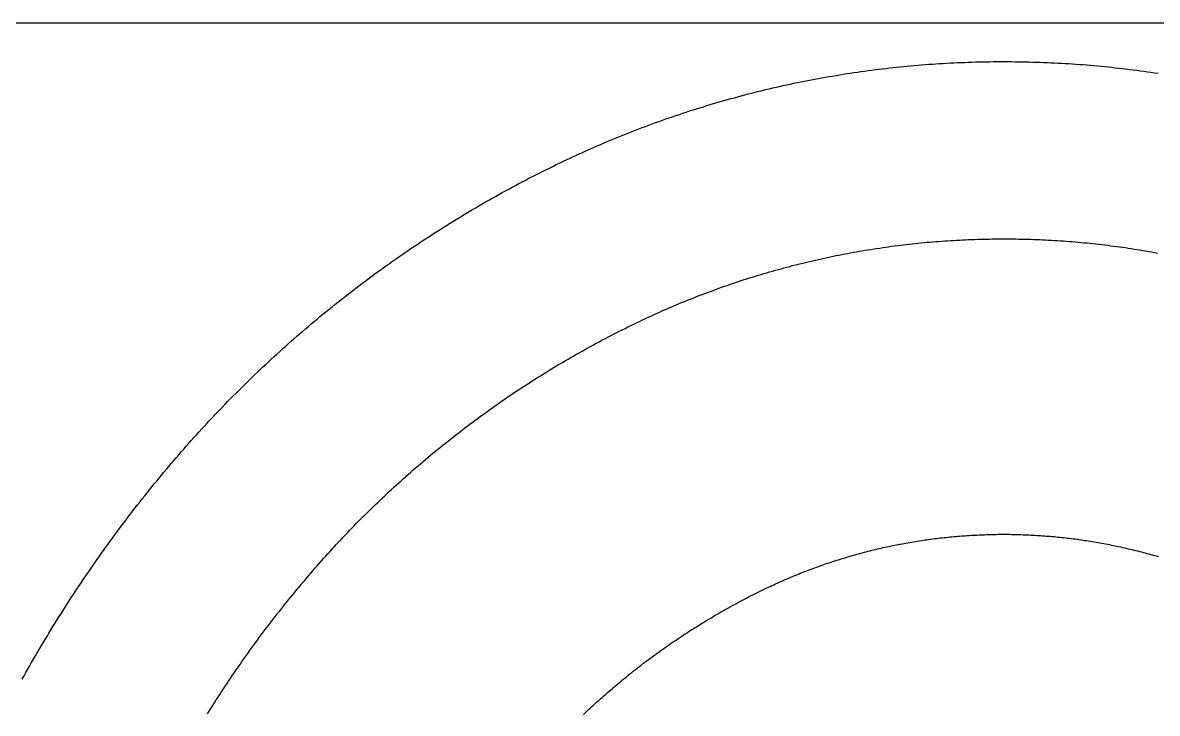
# Model space of a CAD drawing. Header units: millimetres. Extents: x 340 to 1003762, y 22 to 362022.
# Drawn here: x 420.9295 to 421.0972, y 91.0485 to 91.1506 of the extents above; entities that cross this region are included whole.
import ezdxf
from ezdxf.xclip import XClip

# ---------------------------------------------------------------- set-up
doc = ezdxf.new("R2010")
doc.units = ezdxf.units.MM
doc.header["$XCLIPFRAME"] = 0
for name, color, linetype in [('LSBB_P_002 - PLANTA 1° NIVEL SALA DE VENTAS$0$A-Equipamiento acero inox', 8, 'Continuous'), ('LSBB_P_002 - PLANTA 1° NIVEL SALA DE VENTAS$0$A-TRAS-EQPM', 8, 'Continuous'), ('XREF', 7, 'Continuous')]:
    doc.layers.add(name, color=color, linetype=linetype)

# ---------------------------------------------------------------- blocks, each defined once
blk = doc.blocks.new('LSBB_P_002 - PLANTA 1° NIVEL SALA DE VENTAS$0$laminadora')
at = {"layer": 'LSBB_P_002 - PLANTA 1° NIVEL SALA DE VENTAS$0$A-TRAS-EQPM'}
for p, q in [((-175623.292, 30446.937), (-175623.292, 30488.198)), ((-175631.174, 30471.186), (-175631.182, 30471.213)), ((-175626.688, 30471.162), (-175626.696, 30471.205)), ((-175624.032, 30471.159), (-175624.04, 30471.212)), ((-175631.166, 30471.158), (-175631.174, 30471.186)), ((-175631.159, 30471.131), (-175631.166, 30471.158)), ((-175631.151, 30471.103), (-175631.159, 30471.131)), ((-175631.143, 30471.076), (-175631.151, 30471.103)), ((-175631.136, 30471.048), (-175631.143, 30471.076)), ((-175631.128, 30471.021), (-175631.136, 30471.048)), ((-175626.681, 30471.119), (-175626.688, 30471.162)), ((-175626.673, 30471.075), (-175626.681, 30471.119)), ((-175626.665, 30471.032), (-175626.673, 30471.075)), ((-175624.025, 30471.107), (-175624.032, 30471.159)), ((-175624.017, 30471.054), (-175624.025, 30471.107)), ((-175624.01, 30471.001), (-175624.017, 30471.054)), ((-175631.121, 30470.993), (-175631.128, 30471.021)), ((-175631.114, 30470.966), (-175631.121, 30470.993)), ((-175631.107, 30470.938), (-175631.114, 30470.966)), ((-175631.1, 30470.91), (-175631.107, 30470.938)), ((-175631.093, 30470.883), (-175631.1, 30470.91)), ((-175631.086, 30470.855), (-175631.093, 30470.883)), ((-175626.658, 30470.989), (-175626.665, 30471.032)), ((-175626.651, 30470.946), (-175626.658, 30470.989)), ((-175626.644, 30470.902), (-175626.651, 30470.946)), ((-175626.637, 30470.859), (-175626.644, 30470.902)), ((-175624.002, 30470.949), (-175624.01, 30471.001)), ((-175623.995, 30470.896), (-175624.002, 30470.949)), ((-175623.989, 30470.844), (-175623.995, 30470.896)), ((-175631.079, 30470.827), (-175631.086, 30470.855)), ((-175631.073, 30470.799), (-175631.079, 30470.827)), ((-175631.066, 30470.772), (-175631.073, 30470.799)), ((-175631.06, 30470.744), (-175631.066, 30470.772)), ((-175631.053, 30470.716), (-175631.06, 30470.744)), ((-175631.047, 30470.688), (-175631.053, 30470.716)), ((-175626.63, 30470.816), (-175626.637, 30470.859)), ((-175626.624, 30470.772), (-175626.63, 30470.816)), ((-175626.617, 30470.729), (-175626.624, 30470.772)), ((-175626.611, 30470.685), (-175626.617, 30470.729)), ((-175623.982, 30470.791), (-175623.989, 30470.844)), ((-175623.975, 30470.738), (-175623.982, 30470.791)), ((-175623.969, 30470.685), (-175623.975, 30470.738)), ((-175631.041, 30470.66), (-175631.047, 30470.688)), ((-175631.035, 30470.632), (-175631.041, 30470.66)), ((-175631.029, 30470.604), (-175631.035, 30470.632)), ((-175631.023, 30470.577), (-175631.029, 30470.604)), ((-175631.017, 30470.549), (-175631.023, 30470.577)), ((-175631.012, 30470.521), (-175631.017, 30470.549)), ((-175626.605, 30470.642), (-175626.611, 30470.685)), ((-175626.599, 30470.598), (-175626.605, 30470.642)), ((-175626.593, 30470.555), (-175626.599, 30470.598)), ((-175626.588, 30470.511), (-175626.593, 30470.555)), ((-175623.963, 30470.633), (-175623.969, 30470.685)), ((-175623.957, 30470.58), (-175623.963, 30470.633)), ((-175623.951, 30470.527), (-175623.957, 30470.58)), ((-175631.006, 30470.493), (-175631.012, 30470.521)), ((-175631.001, 30470.465), (-175631.006, 30470.493)), ((-175630.995, 30470.437), (-175631.001, 30470.465)), ((-175630.99, 30470.409), (-175630.995, 30470.437)), ((-175630.985, 30470.38), (-175630.99, 30470.409)), ((-175630.98, 30470.352), (-175630.985, 30470.38)), ((-175626.582, 30470.468), (-175626.588, 30470.511)), ((-175626.577, 30470.424), (-175626.582, 30470.468)), ((-175626.572, 30470.381), (-175626.577, 30470.424)), ((-175626.567, 30470.337), (-175626.572, 30470.381)), ((-175623.946, 30470.474), (-175623.951, 30470.527)), ((-175623.941, 30470.422), (-175623.946, 30470.474)), ((-175623.935, 30470.369), (-175623.941, 30470.422)), ((-175623.93, 30470.316), (-175623.935, 30470.369)), ((-175630.975, 30470.324), (-175630.98, 30470.352)), ((-175630.97, 30470.296), (-175630.975, 30470.324)), ((-175630.965, 30470.268), (-175630.97, 30470.296)), ((-175630.961, 30470.24), (-175630.965, 30470.268)), ((-175630.956, 30470.212), (-175630.961, 30470.24)), ((-175630.952, 30470.184), (-175630.956, 30470.212)), ((-175626.562, 30470.293), (-175626.567, 30470.337)), ((-175626.557, 30470.25), (-175626.562, 30470.293)), ((-175626.552, 30470.206), (-175626.557, 30470.25)), ((-175626.548, 30470.162), (-175626.552, 30470.206)), ((-175623.926, 30470.263), (-175623.93, 30470.316)), ((-175623.921, 30470.21), (-175623.926, 30470.263)), ((-175623.917, 30470.157), (-175623.921, 30470.21)), ((-175630.947, 30470.155), (-175630.952, 30470.184)), ((-175630.943, 30470.127), (-175630.947, 30470.155)), ((-175630.939, 30470.099), (-175630.943, 30470.127)), ((-175630.935, 30470.071), (-175630.939, 30470.099)), ((-175630.931, 30470.042), (-175630.935, 30470.071)), ((-175630.927, 30470.014), (-175630.931, 30470.042)), ((-175626.544, 30470.119), (-175626.548, 30470.162)), ((-175626.54, 30470.075), (-175626.544, 30470.119)), ((-175626.536, 30470.031), (-175626.54, 30470.075)), ((-175626.532, 30469.988), (-175626.536, 30470.031)), ((-175623.912, 30470.104), (-175623.917, 30470.157)), ((-175623.908, 30470.051), (-175623.912, 30470.104)), ((-175623.905, 30469.998), (-175623.908, 30470.051)), ((-175630.923, 30469.986), (-175630.927, 30470.014)), ((-175630.919, 30469.958), (-175630.923, 30469.986)), ((-175630.916, 30469.929), (-175630.919, 30469.958)), ((-175630.912, 30469.901), (-175630.916, 30469.929)), ((-175630.909, 30469.873), (-175630.912, 30469.901)), ((-175630.906, 30469.844), (-175630.909, 30469.873)), ((-175626.528, 30469.944), (-175626.532, 30469.988)), ((-175626.525, 30469.9), (-175626.528, 30469.944)), ((-175626.521, 30469.856), (-175626.525, 30469.9)), ((-175623.901, 30469.945), (-175623.905, 30469.998)), ((-175623.897, 30469.892), (-175623.901, 30469.945)), ((-175623.894, 30469.839), (-175623.897, 30469.892)), ((-175630.903, 30469.816), (-175630.906, 30469.844)), ((-175630.9, 30469.787), (-175630.903, 30469.816)), ((-175630.897, 30469.759), (-175630.9, 30469.787)), ((-175630.894, 30469.731), (-175630.897, 30469.759)), ((-175630.891, 30469.702), (-175630.894, 30469.731)), ((-175630.888, 30469.674), (-175630.891, 30469.702)), ((-175626.518, 30469.813), (-175626.521, 30469.856)), ((-175626.515, 30469.769), (-175626.518, 30469.813)), ((-175626.512, 30469.725), (-175626.515, 30469.769)), ((-175626.51, 30469.681), (-175626.512, 30469.725)), ((-175623.891, 30469.786), (-175623.894, 30469.839)), ((-175623.888, 30469.733), (-175623.891, 30469.786)), ((-175623.885, 30469.68), (-175623.888, 30469.733)), ((-175630.886, 30469.645), (-175630.888, 30469.674)), ((-175630.883, 30469.617), (-175630.886, 30469.645)), ((-175630.881, 30469.589), (-175630.883, 30469.617)), ((-175630.879, 30469.56), (-175630.881, 30469.589)), ((-175630.876, 30469.532), (-175630.879, 30469.56)), ((-175630.874, 30469.503), (-175630.876, 30469.532)), ((-175626.507, 30469.637), (-175626.51, 30469.681)), ((-175626.505, 30469.594), (-175626.507, 30469.637)), ((-175626.502, 30469.55), (-175626.505, 30469.594)), ((-175626.5, 30469.506), (-175626.502, 30469.55)), ((-175623.883, 30469.627), (-175623.885, 30469.68)), ((-175623.88, 30469.574), (-175623.883, 30469.627)), ((-175623.878, 30469.521), (-175623.88, 30469.574)), ((-175630.872, 30469.475), (-175630.874, 30469.503)), ((-175630.87, 30469.446), (-175630.872, 30469.475)), ((-175630.869, 30469.418), (-175630.87, 30469.446)), ((-175630.867, 30469.389), (-175630.869, 30469.418)), ((-175630.865, 30469.361), (-175630.867, 30469.389)), ((-175630.864, 30469.332), (-175630.865, 30469.361)), ((-175626.498, 30469.462), (-175626.5, 30469.506)), ((-175626.496, 30469.418), (-175626.498, 30469.462)), ((-175626.495, 30469.374), (-175626.496, 30469.418)), ((-175626.493, 30469.331), (-175626.495, 30469.374)), ((-175623.876, 30469.468), (-175623.878, 30469.521)), ((-175623.874, 30469.415), (-175623.876, 30469.468)), ((-175623.873, 30469.362), (-175623.874, 30469.415)), ((-175623.871, 30469.309), (-175623.873, 30469.362)), ((-175630.863, 30469.304), (-175630.864, 30469.332)), ((-175630.861, 30469.275), (-175630.863, 30469.304)), ((-175630.86, 30469.247), (-175630.861, 30469.275)), ((-175630.859, 30469.218), (-175630.86, 30469.247)), ((-175630.858, 30469.19), (-175630.859, 30469.218)), ((-175626.492, 30469.287), (-175626.493, 30469.331)), ((-175626.491, 30469.243), (-175626.492, 30469.287)), ((-175626.49, 30469.199), (-175626.491, 30469.243)), ((-175626.489, 30469.155), (-175626.49, 30469.199)), ((-175623.87, 30469.256), (-175623.871, 30469.309)), ((-175623.869, 30469.203), (-175623.87, 30469.256)), ((-175623.868, 30469.15), (-175623.869, 30469.203)), ((-175630.857, 30469.161), (-175630.858, 30469.19)), ((-175630.857, 30469.133), (-175630.857, 30469.161)), ((-175630.856, 30469.104), (-175630.857, 30469.133)), ((-175630.855, 30469.076), (-175630.856, 30469.104)), ((-175630.855, 30469.047), (-175630.855, 30469.076)), ((-175630.854, 30469.019), (-175630.855, 30469.047)), ((-175626.488, 30469.111), (-175626.489, 30469.155)), ((-175626.488, 30469.067), (-175626.488, 30469.111)), ((-175626.487, 30469.023), (-175626.488, 30469.067)), ((-175626.487, 30468.98), (-175626.487, 30469.023)), ((-175623.868, 30469.097), (-175623.868, 30469.15)), ((-175623.867, 30469.044), (-175623.868, 30469.097)), ((-175623.867, 30468.99), (-175623.867, 30469.044)), ((-175630.854, 30468.99), (-175630.854, 30469.019)), ((-175630.854, 30468.962), (-175630.854, 30468.99)), ((-175630.854, 30468.933), (-175630.854, 30468.962)), ((-175630.854, 30468.904), (-175630.854, 30468.933)), ((-175630.854, 30468.876), (-175630.854, 30468.904)), ((-175630.854, 30468.847), (-175630.854, 30468.876)), ((-175626.487, 30468.936), (-175626.487, 30468.98)), ((-175626.487, 30468.892), (-175626.487, 30468.936)), ((-175626.487, 30468.848), (-175626.487, 30468.892)), ((-175623.867, 30468.937), (-175623.867, 30468.99)), ((-175623.867, 30468.884), (-175623.867, 30468.937)), ((-175623.867, 30468.831), (-175623.867, 30468.884)), ((-175630.858, 30468.676), (-175630.857, 30468.705)), ((-175630.857, 30468.705), (-175630.856, 30468.733)), ((-175630.856, 30468.762), (-175630.855, 30468.79)), ((-175630.856, 30468.733), (-175630.856, 30468.762)), ((-175630.855, 30468.819), (-175630.854, 30468.847)), ((-175630.855, 30468.79), (-175630.855, 30468.819)), ((-175626.489, 30468.716), (-175626.488, 30468.76)), ((-175626.489, 30468.672), (-175626.489, 30468.716)), ((-175626.488, 30468.76), (-175626.487, 30468.804)), ((-175626.487, 30468.804), (-175626.487, 30468.848)), ((-175623.869, 30468.672), (-175623.868, 30468.725)), ((-175623.868, 30468.725), (-175623.867, 30468.778)), ((-175623.867, 30468.778), (-175623.867, 30468.831)), ((-175630.865, 30468.505), (-175630.864, 30468.534)), ((-175630.864, 30468.534), (-175630.862, 30468.562)), ((-175630.862, 30468.562), (-175630.861, 30468.591)), ((-175630.861, 30468.591), (-175630.86, 30468.619)), ((-175630.86, 30468.619), (-175630.859, 30468.648)), ((-175630.859, 30468.648), (-175630.858, 30468.676)), ((-175626.494, 30468.497), (-175626.493, 30468.541)), ((-175626.493, 30468.541), (-175626.492, 30468.585)), ((-175626.492, 30468.585), (-175626.49, 30468.629)), ((-175626.49, 30468.629), (-175626.489, 30468.672)), ((-175623.872, 30468.513), (-175623.871, 30468.566)), ((-175623.871, 30468.566), (-175623.87, 30468.619)), ((-175623.87, 30468.619), (-175623.869, 30468.672)), ((-175630.876, 30468.334), (-175630.874, 30468.363)), ((-175630.874, 30468.363), (-175630.872, 30468.391)), ((-175630.872, 30468.391), (-175630.87, 30468.42)), ((-175630.87, 30468.42), (-175630.868, 30468.448)), ((-175630.868, 30468.448), (-175630.866, 30468.477)), ((-175630.866, 30468.477), (-175630.865, 30468.505)), ((-175626.502, 30468.322), (-175626.5, 30468.365)), ((-175626.5, 30468.365), (-175626.498, 30468.409)), ((-175626.498, 30468.409), (-175626.496, 30468.453)), ((-175626.496, 30468.453), (-175626.494, 30468.497)), ((-175623.88, 30468.3), (-175623.878, 30468.353)), ((-175623.878, 30468.353), (-175623.876, 30468.406)), ((-175623.876, 30468.406), (-175623.874, 30468.46)), ((-175623.874, 30468.46), (-175623.872, 30468.513)), ((-175630.89, 30468.164), (-175630.887, 30468.192)), ((-175630.887, 30468.192), (-175630.885, 30468.221)), ((-175630.885, 30468.221), (-175630.882, 30468.249)), ((-175630.882, 30468.249), (-175630.88, 30468.277)), ((-175630.88, 30468.277), (-175630.878, 30468.306)), ((-175630.878, 30468.306), (-175630.876, 30468.334)), ((-175626.511, 30468.146), (-175626.509, 30468.19)), ((-175626.509, 30468.19), (-175626.506, 30468.234)), ((-175626.506, 30468.234), (-175626.504, 30468.278)), ((-175626.504, 30468.278), (-175626.502, 30468.322)), ((-175623.887, 30468.141), (-175623.884, 30468.194)), ((-175623.884, 30468.194), (-175623.882, 30468.247)), ((-175623.882, 30468.247), (-175623.88, 30468.3)), ((-175630.908, 30467.993), (-175630.905, 30468.022)), ((-175630.905, 30468.022), (-175630.902, 30468.05)), ((-175630.902, 30468.05), (-175630.899, 30468.079)), ((-175630.899, 30468.079), (-175630.896, 30468.107)), ((-175630.896, 30468.107), (-175630.893, 30468.135)), ((-175630.893, 30468.135), (-175630.89, 30468.164)), ((-175626.52, 30468.015), (-175626.517, 30468.059)), ((-175626.517, 30468.059), (-175626.514, 30468.102)), ((-175626.514, 30468.102), (-175626.511, 30468.146)), ((-175623.896, 30467.982), (-175623.893, 30468.035)), ((-175623.893, 30468.035), (-175623.89, 30468.088)), ((-175623.89, 30468.088), (-175623.887, 30468.141)), ((-175630.929, 30467.824), (-175630.926, 30467.852)), ((-175630.926, 30467.852), (-175630.922, 30467.88)), ((-175630.922, 30467.88), (-175630.918, 30467.908)), ((-175630.918, 30467.908), (-175630.915, 30467.937)), ((-175630.915, 30467.937), (-175630.911, 30467.965)), ((-175630.911, 30467.965), (-175630.908, 30467.993)), ((-175626.534, 30467.84), (-175626.531, 30467.884)), ((-175626.531, 30467.884), (-175626.527, 30467.927)), ((-175626.527, 30467.927), (-175626.524, 30467.971)), ((-175626.524, 30467.971), (-175626.52, 30468.015)), ((-175623.907, 30467.823), (-175623.903, 30467.876)), ((-175623.903, 30467.876), (-175623.9, 30467.929)), ((-175623.9, 30467.929), (-175623.896, 30467.982)), ((-175630.954, 30467.654), (-175630.95, 30467.682)), ((-175630.95, 30467.682), (-175630.946, 30467.711)), ((-175630.946, 30467.711), (-175630.942, 30467.739)), ((-175630.942, 30467.739), (-175630.937, 30467.767)), ((-175630.937, 30467.767), (-175630.933, 30467.795)), ((-175630.933, 30467.795), (-175630.929, 30467.824)), ((-175626.551, 30467.665), (-175626.547, 30467.709)), ((-175626.547, 30467.709), (-175626.542, 30467.753)), ((-175626.542, 30467.753), (-175626.538, 30467.796)), ((-175626.538, 30467.796), (-175626.534, 30467.84)), ((-175623.92, 30467.664), (-175623.915, 30467.717)), ((-175623.915, 30467.717), (-175623.911, 30467.77)), ((-175623.911, 30467.77), (-175623.907, 30467.823)), ((-175630.983, 30467.485), (-175630.978, 30467.514)), ((-175630.978, 30467.514), (-175630.973, 30467.542)), ((-175630.973, 30467.542), (-175630.968, 30467.57)), ((-175630.968, 30467.57), (-175630.964, 30467.598)), ((-175630.964, 30467.598), (-175630.959, 30467.626)), ((-175630.959, 30467.626), (-175630.954, 30467.654)), ((-175626.57, 30467.491), (-175626.565, 30467.534)), ((-175626.565, 30467.534), (-175626.56, 30467.578)), ((-175626.56, 30467.578), (-175626.555, 30467.622)), ((-175626.555, 30467.622), (-175626.551, 30467.665)), ((-175623.934, 30467.506), (-175623.929, 30467.559)), ((-175623.929, 30467.559), (-175623.924, 30467.612)), ((-175623.924, 30467.612), (-175623.92, 30467.664)), ((-175631.015, 30467.317), (-175631.01, 30467.345)), ((-175631.01, 30467.345), (-175631.004, 30467.373)), ((-175631.004, 30467.373), (-175630.999, 30467.401)), ((-175630.999, 30467.401), (-175630.993, 30467.429)), ((-175630.993, 30467.429), (-175630.988, 30467.457)), ((-175630.988, 30467.457), (-175630.983, 30467.485)), ((-175626.591, 30467.316), (-175626.586, 30467.36)), ((-175626.586, 30467.36), (-175626.58, 30467.404)), ((-175626.58, 30467.404), (-175626.575, 30467.447)), ((-175626.575, 30467.447), (-175626.57, 30467.491)), ((-175623.955, 30467.295), (-175623.95, 30467.347)), ((-175623.95, 30467.347), (-175623.944, 30467.4)), ((-175623.944, 30467.4), (-175623.939, 30467.453)), ((-175623.939, 30467.453), (-175623.934, 30467.506)), ((-175631.051, 30467.15), (-175631.045, 30467.178)), ((-175631.045, 30467.178), (-175631.039, 30467.206)), ((-175631.039, 30467.206), (-175631.033, 30467.233)), ((-175631.033, 30467.233), (-175631.027, 30467.261)), ((-175631.027, 30467.261), (-175631.021, 30467.289)), ((-175631.021, 30467.289), (-175631.015, 30467.317)), ((-175626.615, 30467.143), (-175626.609, 30467.186)), ((-175626.609, 30467.186), (-175626.603, 30467.229)), ((-175626.603, 30467.229), (-175626.597, 30467.273)), ((-175626.597, 30467.273), (-175626.591, 30467.316)), ((-175623.973, 30467.136), (-175623.967, 30467.189)), ((-175623.967, 30467.189), (-175623.961, 30467.242)), ((-175623.961, 30467.242), (-175623.955, 30467.295)), ((-175631.09, 30466.983), (-175631.084, 30467.011)), ((-175631.084, 30467.011), (-175631.077, 30467.039)), ((-175631.077, 30467.039), (-175631.07, 30467.066)), ((-175631.07, 30467.066), (-175631.064, 30467.094)), ((-175631.064, 30467.094), (-175631.057, 30467.122)), ((-175631.057, 30467.122), (-175631.051, 30467.15)), ((-175626.642, 30466.969), (-175626.635, 30467.012)), ((-175626.635, 30467.012), (-175626.628, 30467.056)), ((-175626.628, 30467.056), (-175626.622, 30467.099)), ((-175626.622, 30467.099), (-175626.615, 30467.143)), ((-175623.993, 30466.978), (-175623.986, 30467.031)), ((-175623.986, 30467.031), (-175623.98, 30467.084)), ((-175623.98, 30467.084), (-175623.973, 30467.136)), ((-175631.133, 30466.817), (-175631.126, 30466.845)), ((-175631.126, 30466.845), (-175631.118, 30466.873)), ((-175631.118, 30466.873), (-175631.111, 30466.9)), ((-175631.111, 30466.9), (-175631.104, 30466.928)), ((-175631.104, 30466.928), (-175631.097, 30466.956)), ((-175631.097, 30466.956), (-175631.09, 30466.983)), ((-175626.663, 30466.839), (-175626.656, 30466.882)), ((-175626.656, 30466.882), (-175626.648, 30466.926)), ((-175626.648, 30466.926), (-175626.642, 30466.969)), ((-175624.014, 30466.82), (-175624.007, 30466.873)), ((-175624.007, 30466.873), (-175624, 30466.926)), ((-175624, 30466.926), (-175623.993, 30466.978)), ((-175631.179, 30466.653), (-175631.171, 30466.68)), ((-175631.171, 30466.68), (-175631.164, 30466.707)), ((-175631.164, 30466.707), (-175631.156, 30466.735)), ((-175631.156, 30466.735), (-175631.148, 30466.762)), ((-175631.148, 30466.762), (-175631.141, 30466.79)), ((-175631.141, 30466.79), (-175631.133, 30466.817)), ((-175626.693, 30466.666), (-175626.686, 30466.709)), ((-175626.686, 30466.709), (-175626.678, 30466.753)), ((-175626.678, 30466.753), (-175626.67, 30466.796)), ((-175626.67, 30466.796), (-175626.663, 30466.839)), ((-175624.037, 30466.663), (-175624.03, 30466.715)), ((-175624.03, 30466.715), (-175624.022, 30466.768)), ((-175624.022, 30466.768), (-175624.014, 30466.82)), ((-175631.229, 30466.489), (-175631.221, 30466.516)), ((-175631.221, 30466.516), (-175631.212, 30466.543)), ((-175631.212, 30466.543), (-175631.204, 30466.571)), ((-175631.204, 30466.571), (-175631.196, 30466.598)), ((-175631.196, 30466.598), (-175631.187, 30466.625)), ((-175631.187, 30466.625), (-175631.179, 30466.653)), ((-175626.726, 30466.494), (-175626.718, 30466.537)), ((-175626.718, 30466.537), (-175626.71, 30466.58)), ((-175626.71, 30466.58), (-175626.701, 30466.623)), ((-175626.701, 30466.623), (-175626.693, 30466.666)), ((-175624.062, 30466.505), (-175624.054, 30466.558)), ((-175624.054, 30466.558), (-175624.045, 30466.61)), ((-175624.045, 30466.61), (-175624.037, 30466.663)), ((-175631.282, 30466.326), (-175631.273, 30466.353)), ((-175631.273, 30466.353), (-175631.264, 30466.38)), ((-175631.264, 30466.38), (-175631.255, 30466.407)), ((-175631.255, 30466.407), (-175631.246, 30466.434)), ((-175631.246, 30466.434), (-175631.238, 30466.462)), ((-175631.238, 30466.462), (-175631.229, 30466.489)), ((-175626.762, 30466.322), (-175626.753, 30466.365)), ((-175626.753, 30466.365), (-175626.744, 30466.408)), ((-175626.744, 30466.408), (-175626.735, 30466.451)), ((-175626.735, 30466.451), (-175626.726, 30466.494)), ((-175624.098, 30466.296), (-175624.089, 30466.348)), ((-175624.089, 30466.348), (-175624.08, 30466.401)), ((-175624.08, 30466.401), (-175624.071, 30466.453)), ((-175624.071, 30466.453), (-175624.062, 30466.505)), ((-175631.339, 30466.164), (-175631.329, 30466.191)), ((-175631.329, 30466.191), (-175631.32, 30466.218)), ((-175631.32, 30466.218), (-175631.31, 30466.245)), ((-175631.31, 30466.245), (-175631.301, 30466.272)), ((-175631.301, 30466.272), (-175631.291, 30466.299)), ((-175631.291, 30466.299), (-175631.282, 30466.326)), ((-175626.8, 30466.15), (-175626.79, 30466.193)), ((-175626.79, 30466.193), (-175626.781, 30466.236)), ((-175626.781, 30466.236), (-175626.771, 30466.279)), ((-175626.771, 30466.279), (-175626.762, 30466.322)), ((-175624.126, 30466.139), (-175624.117, 30466.192)), ((-175624.117, 30466.192), (-175624.107, 30466.244)), ((-175624.107, 30466.244), (-175624.098, 30466.296)), ((-175631.409, 30465.977), (-175631.399, 30466.004)), ((-175631.399, 30466.004), (-175631.389, 30466.031)), ((-175631.389, 30466.031), (-175631.378, 30466.057)), ((-175631.378, 30466.057), (-175631.368, 30466.084)), ((-175631.368, 30466.084), (-175631.358, 30466.111)), ((-175631.358, 30466.111), (-175631.349, 30466.138)), ((-175631.349, 30466.138), (-175631.339, 30466.164)), ((-175626.84, 30465.98), (-175626.83, 30466.022)), ((-175626.83, 30466.022), (-175626.82, 30466.065)), ((-175626.82, 30466.065), (-175626.81, 30466.108)), ((-175626.81, 30466.108), (-175626.8, 30466.15)), ((-175624.156, 30465.983), (-175624.146, 30466.035)), ((-175624.146, 30466.035), (-175624.136, 30466.087)), ((-175624.136, 30466.087), (-175624.126, 30466.139)), ((-175631.473, 30465.819), (-175631.462, 30465.845)), ((-175631.462, 30465.845), (-175631.451, 30465.871)), ((-175631.451, 30465.871), (-175631.441, 30465.898)), ((-175631.441, 30465.898), (-175631.43, 30465.924)), ((-175631.43, 30465.924), (-175631.42, 30465.951)), ((-175631.42, 30465.951), (-175631.409, 30465.977)), ((-175626.883, 30465.809), (-175626.872, 30465.852)), ((-175626.872, 30465.852), (-175626.861, 30465.894)), ((-175626.861, 30465.894), (-175626.85, 30465.937)), ((-175626.85, 30465.937), (-175626.84, 30465.98)), ((-175624.188, 30465.827), (-175624.178, 30465.879)), ((-175624.178, 30465.879), (-175624.167, 30465.931)), ((-175624.167, 30465.931), (-175624.156, 30465.983)), ((-175631.54, 30465.661), (-175631.529, 30465.687)), ((-175631.529, 30465.687), (-175631.517, 30465.714)), ((-175631.517, 30465.714), (-175631.506, 30465.74)), ((-175631.506, 30465.74), (-175631.495, 30465.766)), ((-175631.495, 30465.766), (-175631.484, 30465.792)), ((-175631.484, 30465.792), (-175631.473, 30465.819)), ((-175626.928, 30465.64), (-175626.916, 30465.682)), ((-175626.916, 30465.682), (-175626.905, 30465.724)), ((-175626.905, 30465.724), (-175626.894, 30465.767)), ((-175626.894, 30465.767), (-175626.883, 30465.809)), ((-175624.233, 30465.619), (-175624.222, 30465.671)), ((-175624.222, 30465.671), (-175624.211, 30465.723)), ((-175624.211, 30465.723), (-175624.199, 30465.775)), ((-175624.199, 30465.775), (-175624.188, 30465.827)), ((-175631.623, 30465.479), (-175631.611, 30465.505)), ((-175631.611, 30465.505), (-175631.599, 30465.531)), ((-175631.599, 30465.531), (-175631.587, 30465.557)), ((-175631.587, 30465.557), (-175631.575, 30465.583)), ((-175631.575, 30465.583), (-175631.563, 30465.609)), ((-175631.563, 30465.609), (-175631.552, 30465.635)), ((-175631.552, 30465.635), (-175631.54, 30465.661)), ((-175626.975, 30465.471), (-175626.963, 30465.513)), ((-175626.963, 30465.513), (-175626.951, 30465.555)), ((-175626.951, 30465.555), (-175626.939, 30465.597)), ((-175626.939, 30465.597), (-175626.928, 30465.64)), ((-175624.269, 30465.464), (-175624.257, 30465.516)), ((-175624.257, 30465.516), (-175624.245, 30465.568)), ((-175624.245, 30465.568), (-175624.233, 30465.619)), ((-175631.704, 30465.311), (-175631.689, 30465.341)), ((-175631.689, 30465.341), (-175631.674, 30465.372)), ((-175631.674, 30465.372), (-175631.66, 30465.402)), ((-175631.66, 30465.402), (-175631.647, 30465.428)), ((-175631.647, 30465.428), (-175631.635, 30465.454)), ((-175631.635, 30465.454), (-175631.623, 30465.479)), ((-175627.025, 30465.302), (-175627.012, 30465.344)), ((-175627.012, 30465.344), (-175627, 30465.386)), ((-175627, 30465.386), (-175626.987, 30465.428)), ((-175626.987, 30465.428), (-175626.975, 30465.471)), ((-175624.306, 30465.309), (-175624.294, 30465.361)), ((-175624.294, 30465.361), (-175624.281, 30465.412)), ((-175624.281, 30465.412), (-175624.269, 30465.464)), ((-175631.78, 30465.16), (-175631.765, 30465.19)), ((-175631.765, 30465.19), (-175631.749, 30465.221)), ((-175631.749, 30465.221), (-175631.734, 30465.251)), ((-175631.734, 30465.251), (-175631.719, 30465.281)), ((-175631.719, 30465.281), (-175631.704, 30465.311)), ((-175627.077, 30465.135), (-175627.064, 30465.177)), ((-175627.064, 30465.177), (-175627.051, 30465.218)), ((-175627.051, 30465.218), (-175627.038, 30465.26)), ((-175627.038, 30465.26), (-175627.025, 30465.302)), ((-175624.345, 30465.155), (-175624.332, 30465.206)), ((-175624.332, 30465.206), (-175624.319, 30465.258)), ((-175624.319, 30465.258), (-175624.306, 30465.309)), ((-175631.874, 30464.981), (-175631.858, 30465.011)), ((-175631.858, 30465.011), (-175631.843, 30465.041)), ((-175631.843, 30465.041), (-175631.827, 30465.071)), ((-175631.827, 30465.071), (-175631.811, 30465.1)), ((-175631.811, 30465.1), (-175631.796, 30465.13)), ((-175631.796, 30465.13), (-175631.78, 30465.16)), ((-175627.132, 30464.968), (-175627.118, 30465.009)), ((-175627.118, 30465.009), (-175627.104, 30465.051)), ((-175627.104, 30465.051), (-175627.09, 30465.093)), ((-175627.09, 30465.093), (-175627.077, 30465.135)), ((-175624.4, 30464.95), (-175624.386, 30465.001)), ((-175624.386, 30465.001), (-175624.372, 30465.052)), ((-175624.372, 30465.052), (-175624.359, 30465.103)), ((-175624.359, 30465.103), (-175624.345, 30465.155)), ((-175631.972, 30464.804), (-175631.956, 30464.833)), ((-175631.956, 30464.833), (-175631.939, 30464.863)), ((-175631.939, 30464.863), (-175631.923, 30464.892)), ((-175631.923, 30464.892), (-175631.907, 30464.922)), ((-175631.907, 30464.922), (-175631.89, 30464.952)), ((-175631.89, 30464.952), (-175631.874, 30464.981)), ((-175627.188, 30464.802), (-175627.174, 30464.843)), ((-175627.174, 30464.843), (-175627.16, 30464.885)), ((-175627.16, 30464.885), (-175627.146, 30464.926)), ((-175627.146, 30464.926), (-175627.132, 30464.968)), ((-175624.443, 30464.796), (-175624.428, 30464.847)), ((-175624.428, 30464.847), (-175624.414, 30464.898)), ((-175624.414, 30464.898), (-175624.4, 30464.95)), ((-175632.056, 30464.658), (-175632.039, 30464.687)), ((-175632.039, 30464.687), (-175632.022, 30464.716)), ((-175632.022, 30464.716), (-175632.006, 30464.745)), ((-175632.006, 30464.745), (-175631.989, 30464.775)), ((-175631.989, 30464.775), (-175631.972, 30464.804)), ((-175627.248, 30464.636), (-175627.233, 30464.678)), ((-175627.233, 30464.678), (-175627.218, 30464.719)), ((-175627.218, 30464.719), (-175627.203, 30464.76)), ((-175627.203, 30464.76), (-175627.188, 30464.802)), ((-175624.487, 30464.643), (-175624.472, 30464.694)), ((-175624.472, 30464.694), (-175624.457, 30464.745)), ((-175624.457, 30464.745), (-175624.443, 30464.796)), ((-175632.16, 30464.484), (-175632.143, 30464.513)), ((-175632.143, 30464.513), (-175632.125, 30464.542)), ((-175632.125, 30464.542), (-175632.108, 30464.571)), ((-175632.108, 30464.571), (-175632.091, 30464.6)), ((-175632.091, 30464.6), (-175632.073, 30464.629)), ((-175632.073, 30464.629), (-175632.056, 30464.658)), ((-175627.309, 30464.472), (-175627.294, 30464.513)), ((-175627.294, 30464.513), (-175627.278, 30464.554)), ((-175627.278, 30464.554), (-175627.263, 30464.595)), ((-175627.263, 30464.595), (-175627.248, 30464.636)), ((-175624.533, 30464.491), (-175624.518, 30464.541)), ((-175624.518, 30464.541), (-175624.502, 30464.592)), ((-175624.502, 30464.592), (-175624.487, 30464.643)), ((-175632.268, 30464.312), (-175632.249, 30464.341)), ((-175632.249, 30464.341), (-175632.231, 30464.369)), ((-175632.231, 30464.369), (-175632.214, 30464.398)), ((-175632.214, 30464.398), (-175632.196, 30464.427)), ((-175632.196, 30464.427), (-175632.178, 30464.455)), ((-175632.178, 30464.455), (-175632.16, 30464.484)), ((-175627.373, 30464.309), (-175627.357, 30464.349)), ((-175627.357, 30464.349), (-175627.341, 30464.39)), ((-175627.341, 30464.39), (-175627.325, 30464.431)), ((-175627.325, 30464.431), (-175627.309, 30464.472)), ((-175624.597, 30464.288), (-175624.581, 30464.339)), ((-175624.581, 30464.339), (-175624.565, 30464.389)), ((-175624.565, 30464.389), (-175624.549, 30464.44)), ((-175624.549, 30464.44), (-175624.533, 30464.491)), ((-175632.378, 30464.143), (-175632.36, 30464.171)), ((-175632.36, 30464.171), (-175632.341, 30464.199)), ((-175632.341, 30464.199), (-175632.323, 30464.227)), ((-175632.323, 30464.227), (-175632.304, 30464.256)), ((-175632.304, 30464.256), (-175632.286, 30464.284)), ((-175632.286, 30464.284), (-175632.268, 30464.312)), ((-175627.439, 30464.146), (-175627.422, 30464.186)), ((-175627.422, 30464.186), (-175627.406, 30464.227)), ((-175627.406, 30464.227), (-175627.389, 30464.268)), ((-175627.389, 30464.268), (-175627.373, 30464.309)), ((-175624.647, 30464.137), (-175624.63, 30464.187)), ((-175624.63, 30464.187), (-175624.613, 30464.238)), ((-175624.613, 30464.238), (-175624.597, 30464.288)), ((-175632.492, 30463.975), (-175632.473, 30464.003)), ((-175632.473, 30464.003), (-175632.454, 30464.031)), ((-175632.454, 30464.031), (-175632.435, 30464.059)), ((-175632.435, 30464.059), (-175632.416, 30464.087)), ((-175632.416, 30464.087), (-175632.397, 30464.115)), ((-175632.397, 30464.115), (-175632.378, 30464.143)), ((-175627.507, 30463.984), (-175627.49, 30464.025)), ((-175627.49, 30464.025), (-175627.473, 30464.065)), ((-175627.473, 30464.065), (-175627.456, 30464.105)), ((-175627.456, 30464.105), (-175627.439, 30464.146)), ((-175624.698, 30463.986), (-175624.681, 30464.036)), ((-175624.681, 30464.036), (-175624.664, 30464.086)), ((-175624.664, 30464.086), (-175624.647, 30464.137)), ((-175632.609, 30463.81), (-175632.589, 30463.838)), ((-175632.589, 30463.838), (-175632.57, 30463.865)), ((-175632.57, 30463.865), (-175632.55, 30463.892)), ((-175632.55, 30463.892), (-175632.531, 30463.92)), ((-175632.531, 30463.92), (-175632.511, 30463.948)), ((-175632.511, 30463.948), (-175632.492, 30463.975)), ((-175627.596, 30463.784), (-175627.578, 30463.824)), ((-175627.578, 30463.824), (-175627.56, 30463.864)), ((-175627.56, 30463.864), (-175627.542, 30463.904)), ((-175627.542, 30463.904), (-175627.525, 30463.944)), ((-175627.525, 30463.944), (-175627.507, 30463.984)), ((-175624.769, 30463.786), (-175624.751, 30463.836)), ((-175624.751, 30463.836), (-175624.733, 30463.886)), ((-175624.733, 30463.886), (-175624.715, 30463.936)), ((-175624.715, 30463.936), (-175624.698, 30463.986)), ((-175632.729, 30463.647), (-175632.709, 30463.674)), ((-175632.709, 30463.674), (-175632.689, 30463.701)), ((-175632.689, 30463.701), (-175632.669, 30463.728)), ((-175632.669, 30463.728), (-175632.649, 30463.756)), ((-175632.649, 30463.756), (-175632.629, 30463.783)), ((-175632.629, 30463.783), (-175632.609, 30463.81)), ((-175627.669, 30463.624), (-175627.651, 30463.664)), ((-175627.651, 30463.664), (-175627.632, 30463.704)), ((-175627.632, 30463.704), (-175627.614, 30463.744)), ((-175627.614, 30463.744), (-175627.596, 30463.784)), ((-175624.824, 30463.636), (-175624.805, 30463.686)), ((-175624.805, 30463.686), (-175624.787, 30463.736)), ((-175624.787, 30463.736), (-175624.769, 30463.786)), ((-175632.853, 30463.487), (-175632.832, 30463.513)), ((-175632.832, 30463.513), (-175632.811, 30463.54)), ((-175632.811, 30463.54), (-175632.791, 30463.567)), ((-175632.791, 30463.567), (-175632.77, 30463.593)), ((-175632.77, 30463.593), (-175632.75, 30463.62)), ((-175632.75, 30463.62), (-175632.729, 30463.647)), ((-175627.747, 30463.462), (-175627.726, 30463.505)), ((-175627.726, 30463.505), (-175627.707, 30463.545)), ((-175627.707, 30463.545), (-175627.688, 30463.584)), ((-175627.688, 30463.584), (-175627.669, 30463.624)), ((-175624.88, 30463.487), (-175624.861, 30463.537)), ((-175624.861, 30463.537), (-175624.843, 30463.587)), ((-175624.843, 30463.587), (-175624.824, 30463.636)), ((-175633.001, 30463.302), (-175632.979, 30463.329)), ((-175632.979, 30463.329), (-175632.958, 30463.355)), ((-175632.958, 30463.355), (-175632.937, 30463.381)), ((-175632.937, 30463.381), (-175632.916, 30463.407)), ((-175632.916, 30463.407), (-175632.895, 30463.434)), ((-175632.895, 30463.434), (-175632.874, 30463.46)), ((-175632.874, 30463.46), (-175632.853, 30463.487)), ((-175627.832, 30463.291), (-175627.81, 30463.334)), ((-175627.81, 30463.334), (-175627.789, 30463.376)), ((-175627.789, 30463.376), (-175627.768, 30463.419)), ((-175627.768, 30463.419), (-175627.747, 30463.462)), ((-175624.958, 30463.29), (-175624.939, 30463.339)), ((-175624.939, 30463.339), (-175624.919, 30463.388)), ((-175624.919, 30463.388), (-175624.9, 30463.438)), ((-175624.9, 30463.438), (-175624.88, 30463.487)), ((-175633.131, 30463.147), (-175633.109, 30463.173)), ((-175633.109, 30463.173), (-175633.087, 30463.199)), ((-175633.087, 30463.199), (-175633.065, 30463.225)), ((-175633.065, 30463.225), (-175633.044, 30463.25)), ((-175633.044, 30463.25), (-175633.022, 30463.276)), ((-175633.022, 30463.276), (-175633.001, 30463.302)), ((-175627.918, 30463.12), (-175627.897, 30463.163)), ((-175627.897, 30463.163), (-175627.875, 30463.205)), ((-175627.875, 30463.205), (-175627.853, 30463.248)), ((-175627.853, 30463.248), (-175627.832, 30463.291)), ((-175625.019, 30463.142), (-175624.998, 30463.191)), ((-175624.998, 30463.191), (-175624.978, 30463.241)), ((-175624.978, 30463.241), (-175624.958, 30463.29)), ((-175633.286, 30462.969), (-175633.264, 30462.995)), ((-175633.264, 30462.995), (-175633.241, 30463.02)), ((-175633.241, 30463.02), (-175633.219, 30463.045)), ((-175633.219, 30463.045), (-175633.197, 30463.071)), ((-175633.197, 30463.071), (-175633.175, 30463.096)), ((-175633.175, 30463.096), (-175633.153, 30463.122)), ((-175633.153, 30463.122), (-175633.131, 30463.147)), ((-175628.008, 30462.951), (-175627.985, 30462.993)), ((-175627.985, 30462.993), (-175627.963, 30463.036)), ((-175627.963, 30463.036), (-175627.941, 30463.078)), ((-175627.941, 30463.078), (-175627.918, 30463.12)), ((-175625.101, 30462.947), (-175625.08, 30462.995)), ((-175625.08, 30462.995), (-175625.06, 30463.044)), ((-175625.06, 30463.044), (-175625.039, 30463.093)), ((-175625.039, 30463.093), (-175625.019, 30463.142)), ((-175633.445, 30462.795), (-175633.422, 30462.82)), ((-175633.422, 30462.82), (-175633.4, 30462.844)), ((-175633.4, 30462.844), (-175633.377, 30462.869)), ((-175633.377, 30462.869), (-175633.354, 30462.894)), ((-175633.354, 30462.894), (-175633.331, 30462.919)), ((-175633.331, 30462.919), (-175633.309, 30462.944)), ((-175633.309, 30462.944), (-175633.286, 30462.969)), ((-175628.099, 30462.783), (-175628.076, 30462.825)), ((-175628.076, 30462.825), (-175628.053, 30462.867)), ((-175628.053, 30462.867), (-175628.03, 30462.909)), ((-175628.03, 30462.909), (-175628.008, 30462.951)), ((-175625.165, 30462.801), (-175625.144, 30462.849)), ((-175625.144, 30462.849), (-175625.122, 30462.898)), ((-175625.122, 30462.898), (-175625.101, 30462.947)), ((-175633.515, 30462.721), (-175633.492, 30462.746)), ((-175633.492, 30462.746), (-175633.469, 30462.77)), ((-175633.469, 30462.77), (-175633.445, 30462.795)), ((-175628.192, 30462.616), (-175628.169, 30462.658)), ((-175628.169, 30462.658), (-175628.145, 30462.7)), ((-175628.145, 30462.7), (-175628.122, 30462.741)), ((-175628.122, 30462.741), (-175628.099, 30462.783)), ((-175625.253, 30462.607), (-175625.231, 30462.655)), ((-175625.231, 30462.655), (-175625.209, 30462.704)), ((-175625.209, 30462.704), (-175625.187, 30462.752)), ((-175625.187, 30462.752), (-175625.165, 30462.801)), ((-175628.288, 30462.451), (-175628.264, 30462.492)), ((-175628.264, 30462.492), (-175628.24, 30462.533)), ((-175628.24, 30462.533), (-175628.216, 30462.575)), ((-175628.216, 30462.575), (-175628.192, 30462.616)), ((-175625.32, 30462.463), (-175625.297, 30462.511)), ((-175625.297, 30462.511), (-175625.275, 30462.559)), ((-175625.275, 30462.559), (-175625.253, 30462.607)), ((-175628.385, 30462.286), (-175628.361, 30462.327)), ((-175628.361, 30462.327), (-175628.336, 30462.368)), ((-175628.336, 30462.368), (-175628.312, 30462.41)), ((-175628.312, 30462.41), (-175628.288, 30462.451)), ((-175625.415, 30462.266), (-175625.39, 30462.316)), ((-175625.39, 30462.316), (-175625.366, 30462.367)), ((-175625.366, 30462.367), (-175625.343, 30462.415)), ((-175625.343, 30462.415), (-175625.32, 30462.463)), ((-175628.485, 30462.123), (-175628.46, 30462.164)), ((-175628.46, 30462.164), (-175628.435, 30462.205)), ((-175628.435, 30462.205), (-175628.41, 30462.246)), ((-175628.41, 30462.246), (-175628.385, 30462.286)), ((-175625.49, 30462.115), (-175625.465, 30462.165)), ((-175625.465, 30462.165), (-175625.44, 30462.215)), ((-175625.44, 30462.215), (-175625.415, 30462.266)), ((-175628.587, 30461.962), (-175628.561, 30462.002)), ((-175628.561, 30462.002), (-175628.536, 30462.042)), ((-175628.536, 30462.042), (-175628.511, 30462.083)), ((-175628.511, 30462.083), (-175628.485, 30462.123)), ((-175625.566, 30461.964), (-175625.541, 30462.014)), ((-175625.541, 30462.014), (-175625.515, 30462.065)), ((-175625.515, 30462.065), (-175625.49, 30462.115)), ((-175628.691, 30461.801), (-175628.665, 30461.841)), ((-175628.665, 30461.841), (-175628.639, 30461.881)), ((-175628.639, 30461.881), (-175628.613, 30461.921)), ((-175628.613, 30461.921), (-175628.587, 30461.962)), ((-175625.671, 30461.765), (-175625.644, 30461.815)), ((-175625.644, 30461.815), (-175625.618, 30461.865)), ((-175625.618, 30461.865), (-175625.592, 30461.914)), ((-175625.592, 30461.914), (-175625.566, 30461.964)), ((-175628.797, 30461.642), (-175628.77, 30461.682)), ((-175628.77, 30461.682), (-175628.744, 30461.721)), ((-175628.744, 30461.721), (-175628.717, 30461.761)), ((-175628.717, 30461.761), (-175628.691, 30461.801)), ((-175625.75, 30461.616), (-175625.724, 30461.666)), ((-175625.724, 30461.666), (-175625.697, 30461.715)), ((-175625.697, 30461.715), (-175625.671, 30461.765)), ((-175628.933, 30461.445), (-175628.905, 30461.484)), ((-175628.905, 30461.484), (-175628.878, 30461.524)), ((-175628.878, 30461.524), (-175628.851, 30461.563)), ((-175628.851, 30461.563), (-175628.824, 30461.602)), ((-175628.824, 30461.602), (-175628.797, 30461.642)), ((-175625.832, 30461.469), (-175625.804, 30461.518)), ((-175625.804, 30461.518), (-175625.777, 30461.567)), ((-175625.777, 30461.567), (-175625.75, 30461.616)), ((-175629.043, 30461.289), (-175629.015, 30461.328)), ((-175629.015, 30461.328), (-175628.988, 30461.367)), ((-175628.988, 30461.367), (-175628.96, 30461.406)), ((-175628.96, 30461.406), (-175628.933, 30461.445)), ((-175625.942, 30461.273), (-175625.914, 30461.322)), ((-175625.914, 30461.322), (-175625.887, 30461.37)), ((-175625.887, 30461.37), (-175625.859, 30461.419)), ((-175625.859, 30461.419), (-175625.832, 30461.469)), ((-175629.156, 30461.134), (-175629.127, 30461.173)), ((-175629.127, 30461.173), (-175629.099, 30461.212)), ((-175629.099, 30461.212), (-175629.071, 30461.25)), ((-175629.071, 30461.25), (-175629.043, 30461.289)), ((-175626.027, 30461.127), (-175625.998, 30461.175)), ((-175625.998, 30461.175), (-175625.97, 30461.224)), ((-175625.97, 30461.224), (-175625.942, 30461.273)), ((-175629.299, 30460.943), (-175629.27, 30460.981)), ((-175629.27, 30460.981), (-175629.241, 30461.02)), ((-175629.241, 30461.02), (-175629.213, 30461.058)), ((-175629.213, 30461.058), (-175629.184, 30461.096)), ((-175629.184, 30461.096), (-175629.156, 30461.134)), ((-175626.142, 30460.933), (-175626.113, 30460.982)), ((-175626.113, 30460.982), (-175626.084, 30461.03)), ((-175626.084, 30461.03), (-175626.055, 30461.078)), ((-175626.055, 30461.078), (-175626.027, 30461.127)), ((-175629.416, 30460.792), (-175629.387, 30460.83)), ((-175629.387, 30460.83), (-175629.357, 30460.868)), ((-175629.357, 30460.868), (-175629.328, 30460.905)), ((-175629.328, 30460.905), (-175629.299, 30460.943)), ((-175626.229, 30460.789), (-175626.2, 30460.837)), ((-175626.2, 30460.837), (-175626.171, 30460.885)), ((-175626.171, 30460.885), (-175626.142, 30460.933)), ((-175629.565, 30460.605), (-175629.535, 30460.642)), ((-175629.535, 30460.642), (-175629.505, 30460.68)), ((-175629.505, 30460.68), (-175629.475, 30460.717)), ((-175629.475, 30460.717), (-175629.446, 30460.755)), ((-175629.446, 30460.755), (-175629.416, 30460.792)), ((-175626.349, 30460.599), (-175626.319, 30460.646)), ((-175626.319, 30460.646), (-175626.289, 30460.694)), ((-175626.289, 30460.694), (-175626.259, 30460.741)), ((-175626.259, 30460.741), (-175626.229, 30460.789)), ((-175629.686, 30460.457), (-175629.656, 30460.494)), ((-175629.656, 30460.494), (-175629.626, 30460.531)), ((-175629.626, 30460.531), (-175629.595, 30460.568)), ((-175629.595, 30460.568), (-175629.565, 30460.605)), ((-175626.44, 30460.457), (-175626.409, 30460.504)), ((-175626.409, 30460.504), (-175626.379, 30460.551)), ((-175626.379, 30460.551), (-175626.349, 30460.599)), ((-175629.841, 30460.275), (-175629.81, 30460.311)), ((-175629.81, 30460.311), (-175629.779, 30460.348)), ((-175629.779, 30460.348), (-175629.748, 30460.384)), ((-175629.748, 30460.384), (-175629.717, 30460.421)), ((-175629.717, 30460.421), (-175629.686, 30460.457)), ((-175626.563, 30460.269), (-175626.532, 30460.315)), ((-175626.532, 30460.315), (-175626.501, 30460.362)), ((-175626.501, 30460.362), (-175626.47, 30460.409)), ((-175626.47, 30460.409), (-175626.44, 30460.457)), ((-175629.966, 30460.131), (-175629.935, 30460.167)), ((-175629.935, 30460.167), (-175629.903, 30460.203)), ((-175629.903, 30460.203), (-175629.872, 30460.239)), ((-175629.872, 30460.239), (-175629.841, 30460.275)), ((-175626.657, 30460.129), (-175626.626, 30460.175)), ((-175626.626, 30460.175), (-175626.595, 30460.222)), ((-175626.595, 30460.222), (-175626.563, 30460.269)), ((-175630.126, 30459.953), (-175630.094, 30459.988)), ((-175630.094, 30459.988), (-175630.062, 30460.024)), ((-175630.062, 30460.024), (-175630.03, 30460.059)), ((-175630.03, 30460.059), (-175629.998, 30460.095)), ((-175629.998, 30460.095), (-175629.966, 30460.131)), ((-175626.785, 30459.943), (-175626.753, 30459.99)), ((-175626.753, 30459.99), (-175626.721, 30460.036)), ((-175626.721, 30460.036), (-175626.689, 30460.082)), ((-175626.689, 30460.082), (-175626.657, 30460.129)), ((-175630.288, 30459.778), (-175630.256, 30459.812)), ((-175630.256, 30459.812), (-175630.223, 30459.847)), ((-175630.223, 30459.847), (-175630.191, 30459.882)), ((-175630.191, 30459.882), (-175630.158, 30459.918)), ((-175630.158, 30459.918), (-175630.126, 30459.953)), ((-175626.915, 30459.76), (-175626.883, 30459.806)), ((-175626.883, 30459.806), (-175626.85, 30459.852)), ((-175626.85, 30459.852), (-175626.817, 30459.897)), ((-175626.817, 30459.897), (-175626.785, 30459.943)), ((-175630.453, 30459.605), (-175630.42, 30459.639)), ((-175630.42, 30459.639), (-175630.387, 30459.674)), ((-175630.387, 30459.674), (-175630.354, 30459.708)), ((-175630.354, 30459.708), (-175630.321, 30459.743)), ((-175630.321, 30459.743), (-175630.288, 30459.778)), ((-175627.014, 30459.623), (-175626.981, 30459.669)), ((-175626.981, 30459.669), (-175626.948, 30459.714)), ((-175626.948, 30459.714), (-175626.915, 30459.76)), ((-175630.621, 30459.435), (-175630.588, 30459.469)), ((-175630.588, 30459.469), (-175630.554, 30459.502)), ((-175630.554, 30459.502), (-175630.52, 30459.536)), ((-175630.52, 30459.536), (-175630.487, 30459.571)), ((-175630.487, 30459.571), (-175630.453, 30459.605)), ((-175627.149, 30459.443), (-175627.115, 30459.488)), ((-175627.115, 30459.488), (-175627.081, 30459.533)), ((-175627.081, 30459.533), (-175627.048, 30459.578)), ((-175627.048, 30459.578), (-175627.014, 30459.623)), ((-175630.792, 30459.267), (-175630.758, 30459.301)), ((-175630.758, 30459.301), (-175630.723, 30459.334)), ((-175630.723, 30459.334), (-175630.689, 30459.367)), ((-175630.689, 30459.367), (-175630.655, 30459.401)), ((-175630.655, 30459.401), (-175630.621, 30459.435)), ((-175627.285, 30459.264), (-175627.251, 30459.309)), ((-175627.251, 30459.309), (-175627.217, 30459.353)), ((-175627.217, 30459.353), (-175627.182, 30459.398)), ((-175627.182, 30459.398), (-175627.149, 30459.443)), ((-175630.965, 30459.103), (-175630.931, 30459.136)), ((-175630.931, 30459.136), (-175630.896, 30459.168)), ((-175630.896, 30459.168), (-175630.861, 30459.201)), ((-175630.861, 30459.201), (-175630.827, 30459.234)), ((-175630.827, 30459.234), (-175630.792, 30459.267)), ((-175627.424, 30459.087), (-175627.389, 30459.131)), ((-175627.389, 30459.131), (-175627.354, 30459.175)), ((-175627.354, 30459.175), (-175627.32, 30459.22)), ((-175627.32, 30459.22), (-175627.285, 30459.264)), ((-175631.141, 30458.941), (-175631.106, 30458.973)), ((-175631.106, 30458.973), (-175631.071, 30459.005)), ((-175631.071, 30459.005), (-175631.035, 30459.038)), ((-175631.035, 30459.038), (-175631, 30459.07)), ((-175631, 30459.07), (-175630.965, 30459.103)), ((-175627.529, 30458.956), (-175627.494, 30458.999)), ((-175627.494, 30458.999), (-175627.459, 30459.043)), ((-175627.459, 30459.043), (-175627.424, 30459.087)), ((-175631.32, 30458.782), (-175631.284, 30458.814)), ((-175631.284, 30458.814), (-175631.248, 30458.845)), ((-175631.248, 30458.845), (-175631.212, 30458.877)), ((-175631.212, 30458.877), (-175631.177, 30458.909)), ((-175631.177, 30458.909), (-175631.141, 30458.941)), ((-175627.672, 30458.782), (-175627.636, 30458.825)), ((-175627.636, 30458.825), (-175627.6, 30458.868)), ((-175627.6, 30458.868), (-175627.565, 30458.912)), ((-175627.565, 30458.912), (-175627.529, 30458.956)), ((-175631.54, 30458.594), (-175631.502, 30458.625)), ((-175631.502, 30458.625), (-175631.465, 30458.657)), ((-175631.465, 30458.657), (-175631.428, 30458.688)), ((-175631.428, 30458.688), (-175631.392, 30458.719)), ((-175631.392, 30458.719), (-175631.356, 30458.751)), ((-175631.356, 30458.751), (-175631.32, 30458.782)), ((-175627.817, 30458.61), (-175627.781, 30458.653)), ((-175627.781, 30458.653), (-175627.744, 30458.695)), ((-175627.744, 30458.695), (-175627.708, 30458.739)), ((-175627.708, 30458.739), (-175627.672, 30458.782)), ((-175631.727, 30458.438), (-175631.689, 30458.469)), ((-175631.689, 30458.469), (-175631.652, 30458.5)), ((-175631.652, 30458.5), (-175631.614, 30458.531)), ((-175631.614, 30458.531), (-175631.577, 30458.562)), ((-175631.577, 30458.562), (-175631.54, 30458.594)), ((-175627.964, 30458.44), (-175627.927, 30458.482)), ((-175627.927, 30458.482), (-175627.89, 30458.524)), ((-175627.89, 30458.524), (-175627.854, 30458.567)), ((-175627.854, 30458.567), (-175627.817, 30458.61)), ((-175631.916, 30458.285), (-175631.878, 30458.315)), ((-175631.878, 30458.315), (-175631.84, 30458.346)), ((-175631.84, 30458.346), (-175631.802, 30458.376)), ((-175631.802, 30458.376), (-175631.765, 30458.407)), ((-175631.765, 30458.407), (-175631.727, 30458.438)), ((-175628.114, 30458.271), (-175628.076, 30458.313)), ((-175628.076, 30458.313), (-175628.039, 30458.355)), ((-175628.039, 30458.355), (-175628.001, 30458.397)), ((-175628.001, 30458.397), (-175627.964, 30458.44)), ((-175632.147, 30458.105), (-175632.108, 30458.134)), ((-175632.108, 30458.134), (-175632.07, 30458.164)), ((-175632.07, 30458.164), (-175632.031, 30458.194)), ((-175632.031, 30458.194), (-175631.993, 30458.224)), ((-175631.993, 30458.224), (-175631.955, 30458.254)), ((-175631.955, 30458.254), (-175631.916, 30458.285)), ((-175628.265, 30458.105), (-175628.227, 30458.147)), ((-175628.227, 30458.147), (-175628.189, 30458.188)), ((-175628.189, 30458.188), (-175628.151, 30458.23)), ((-175628.151, 30458.23), (-175628.114, 30458.271)), ((-175632.38, 30457.928), (-175632.341, 30457.957)), ((-175632.341, 30457.957), (-175632.302, 30457.987)), ((-175632.302, 30457.987), (-175632.263, 30458.016)), ((-175632.263, 30458.016), (-175632.224, 30458.045)), ((-175632.224, 30458.045), (-175632.186, 30458.075)), ((-175632.186, 30458.075), (-175632.147, 30458.105)), ((-175628.419, 30457.941), (-175628.38, 30457.982)), ((-175628.38, 30457.982), (-175628.342, 30458.023)), ((-175628.342, 30458.023), (-175628.303, 30458.064)), ((-175628.303, 30458.064), (-175628.265, 30458.105)), ((-175632.577, 30457.785), (-175632.538, 30457.813)), ((-175632.538, 30457.813), (-175632.498, 30457.842)), ((-175632.498, 30457.842), (-175632.459, 30457.871)), ((-175632.459, 30457.871), (-175632.419, 30457.899)), ((-175632.419, 30457.899), (-175632.38, 30457.928)), ((-175628.574, 30457.779), (-175628.535, 30457.819)), ((-175628.535, 30457.819), (-175628.496, 30457.859)), ((-175628.496, 30457.859), (-175628.457, 30457.9)), ((-175628.457, 30457.9), (-175628.419, 30457.941)), ((-175632.816, 30457.616), (-175632.776, 30457.644)), ((-175632.776, 30457.644), (-175632.736, 30457.672)), ((-175632.736, 30457.672), (-175632.696, 30457.7)), ((-175632.696, 30457.7), (-175632.656, 30457.728)), ((-175632.656, 30457.728), (-175632.617, 30457.756)), ((-175632.617, 30457.756), (-175632.577, 30457.785)), ((-175628.732, 30457.618), (-175628.693, 30457.658)), ((-175628.693, 30457.658), (-175628.653, 30457.698)), ((-175628.653, 30457.698), (-175628.614, 30457.738)), ((-175628.614, 30457.738), (-175628.574, 30457.779)), ((-175633.098, 30457.425), (-175633.058, 30457.452)), ((-175633.058, 30457.452), (-175633.017, 30457.479)), ((-175633.017, 30457.479), (-175632.977, 30457.506)), ((-175632.977, 30457.506), (-175632.936, 30457.533)), ((-175632.936, 30457.533), (-175632.896, 30457.561)), ((-175632.896, 30457.561), (-175632.856, 30457.588)), ((-175632.856, 30457.588), (-175632.816, 30457.616)), ((-175628.932, 30457.421), (-175628.892, 30457.46)), ((-175628.892, 30457.46), (-175628.852, 30457.499)), ((-175628.852, 30457.499), (-175628.812, 30457.539)), ((-175628.812, 30457.539), (-175628.772, 30457.579)), ((-175628.772, 30457.579), (-175628.732, 30457.618)), ((-175633.343, 30457.265), (-175633.302, 30457.291)), ((-175633.302, 30457.291), (-175633.261, 30457.318)), ((-175633.261, 30457.318), (-175633.22, 30457.344)), ((-175633.22, 30457.344), (-175633.18, 30457.371)), ((-175633.18, 30457.371), (-175633.139, 30457.398)), ((-175633.139, 30457.398), (-175633.098, 30457.425)), ((-175629.095, 30457.265), (-175629.054, 30457.304)), ((-175629.054, 30457.304), (-175629.013, 30457.343)), ((-175629.013, 30457.343), (-175628.973, 30457.382)), ((-175628.973, 30457.382), (-175628.932, 30457.421)), ((-175633.508, 30457.161), (-175633.467, 30457.187)), ((-175633.467, 30457.187), (-175633.426, 30457.213)), ((-175633.426, 30457.213), (-175633.384, 30457.239)), ((-175633.384, 30457.239), (-175633.343, 30457.265)), ((-175629.259, 30457.112), (-175629.218, 30457.15)), ((-175629.218, 30457.15), (-175629.177, 30457.188)), ((-175629.177, 30457.188), (-175629.136, 30457.227)), ((-175629.136, 30457.227), (-175629.095, 30457.265)), ((-175629.467, 30456.923), (-175629.425, 30456.96)), ((-175629.425, 30456.96), (-175629.384, 30456.998)), ((-175629.384, 30456.998), (-175629.342, 30457.036)), ((-175629.342, 30457.036), (-175629.301, 30457.074)), ((-175629.301, 30457.074), (-175629.259, 30457.112)), ((-175629.636, 30456.774), (-175629.594, 30456.811)), ((-175629.594, 30456.811), (-175629.552, 30456.848)), ((-175629.552, 30456.848), (-175629.509, 30456.885)), ((-175629.509, 30456.885), (-175629.467, 30456.923)), ((-175629.85, 30456.591), (-175629.807, 30456.627)), ((-175629.807, 30456.627), (-175629.764, 30456.664)), ((-175629.764, 30456.664), (-175629.721, 30456.7)), ((-175629.721, 30456.7), (-175629.679, 30456.737)), ((-175629.679, 30456.737), (-175629.636, 30456.774)), ((-175630.066, 30456.411), (-175630.023, 30456.447)), ((-175630.023, 30456.447), (-175629.979, 30456.483)), ((-175629.979, 30456.483), (-175629.936, 30456.519)), ((-175629.936, 30456.519), (-175629.893, 30456.555)), ((-175629.893, 30456.555), (-175629.85, 30456.591)), ((-175630.241, 30456.269), (-175630.197, 30456.305)), ((-175630.197, 30456.305), (-175630.153, 30456.34)), ((-175630.153, 30456.34), (-175630.11, 30456.376)), ((-175630.11, 30456.376), (-175630.066, 30456.411)), ((-175630.462, 30456.095), (-175630.417, 30456.13)), ((-175630.417, 30456.13), (-175630.373, 30456.165)), ((-175630.373, 30456.165), (-175630.329, 30456.199)), ((-175630.329, 30456.199), (-175630.285, 30456.234)), ((-175630.285, 30456.234), (-175630.241, 30456.269)), ((-175630.685, 30455.924), (-175630.64, 30455.958)), ((-175630.64, 30455.958), (-175630.595, 30455.992)), ((-175630.595, 30455.992), (-175630.551, 30456.026)), ((-175630.551, 30456.026), (-175630.506, 30456.061)), ((-175630.506, 30456.061), (-175630.462, 30456.095)), ((-175630.911, 30455.756), (-175630.865, 30455.79)), ((-175630.865, 30455.79), (-175630.82, 30455.823)), ((-175630.82, 30455.823), (-175630.775, 30455.857)), ((-175630.775, 30455.857), (-175630.73, 30455.89)), ((-175630.73, 30455.89), (-175630.685, 30455.924)), ((-175631.139, 30455.592), (-175631.093, 30455.625)), ((-175631.093, 30455.625), (-175631.047, 30455.657)), ((-175631.047, 30455.657), (-175631.002, 30455.69)), ((-175631.002, 30455.69), (-175630.956, 30455.723)), ((-175630.956, 30455.723), (-175630.911, 30455.756)), ((-175631.369, 30455.431), (-175631.323, 30455.463)), ((-175631.323, 30455.463), (-175631.277, 30455.495)), ((-175631.277, 30455.495), (-175631.231, 30455.527)), ((-175631.231, 30455.527), (-175631.185, 30455.559)), ((-175631.185, 30455.559), (-175631.139, 30455.592)), ((-175631.649, 30455.242), (-175631.602, 30455.273)), ((-175631.602, 30455.273), (-175631.555, 30455.304)), ((-175631.555, 30455.304), (-175631.509, 30455.335)), ((-175631.509, 30455.335), (-175631.462, 30455.367)), ((-175631.462, 30455.367), (-175631.416, 30455.399)), ((-175631.416, 30455.399), (-175631.369, 30455.431)), ((-175631.885, 30455.088), (-175631.837, 30455.118)), ((-175631.837, 30455.118), (-175631.79, 30455.149)), ((-175631.79, 30455.149), (-175631.743, 30455.18)), ((-175631.743, 30455.18), (-175631.696, 30455.21)), ((-175631.696, 30455.21), (-175631.649, 30455.242)), ((-175632.17, 30454.907), (-175632.122, 30454.937)), ((-175632.122, 30454.937), (-175632.074, 30454.967)), ((-175632.074, 30454.967), (-175632.027, 30454.997)), ((-175632.027, 30454.997), (-175631.979, 30455.027)), ((-175631.979, 30455.027), (-175631.932, 30455.057)), ((-175631.932, 30455.057), (-175631.885, 30455.088)), ((-175632.41, 30454.761), (-175632.362, 30454.79)), ((-175632.362, 30454.79), (-175632.314, 30454.819)), ((-175632.314, 30454.819), (-175632.266, 30454.849)), ((-175632.266, 30454.849), (-175632.218, 30454.878)), ((-175632.218, 30454.878), (-175632.17, 30454.907)), ((-175632.701, 30454.59), (-175632.652, 30454.618)), ((-175632.652, 30454.618), (-175632.604, 30454.646)), ((-175632.604, 30454.646), (-175632.555, 30454.675)), ((-175632.555, 30454.675), (-175632.507, 30454.704)), ((-175632.507, 30454.704), (-175632.458, 30454.732)), ((-175632.458, 30454.732), (-175632.41, 30454.761)), ((-175632.995, 30454.424), (-175632.946, 30454.451)), ((-175632.946, 30454.451), (-175632.897, 30454.479)), ((-175632.897, 30454.479), (-175632.848, 30454.506)), ((-175632.848, 30454.506), (-175632.799, 30454.534)), ((-175632.799, 30454.534), (-175632.75, 30454.562)), ((-175632.75, 30454.562), (-175632.701, 30454.59))]:
    blk.add_line(p, q, dxfattribs=at)
blk = doc.blocks.new('LSBB_P_002 - PLANTA 1° NIVEL SALA DE VENTAS', base_point=(223.56961, 14.22023))
at = {"layer": 'LSBB_P_002 - PLANTA 1° NIVEL SALA DE VENTAS$0$A-Equipamiento acero inox', "extrusion": (0, 0, -1), "xscale": 0.01, "yscale": 0.01, "zscale": -0.01, "rotation": 90}
blk.add_blockref('LSBB_P_002 - PLANTA 1° NIVEL SALA DE VENTAS$0$laminadora', (-531.67384, 2062.20358, -0.00175), dxfattribs=at)

msp = doc.modelspace()

# ---------------------------------------------------------------- block references
at = {"layer": 'XREF'}
ref = msp.add_blockref('LSBB_P_002 - PLANTA 1° NIVEL SALA DE VENTAS', (-191.71902, -200.59983), dxfattribs=at)
XClip(ref).set_block_clipping_path([(755.454857474, 236.6800249606), (887.3150098981, 333.6713636781)])

doc.saveas('drawing.dxf')
